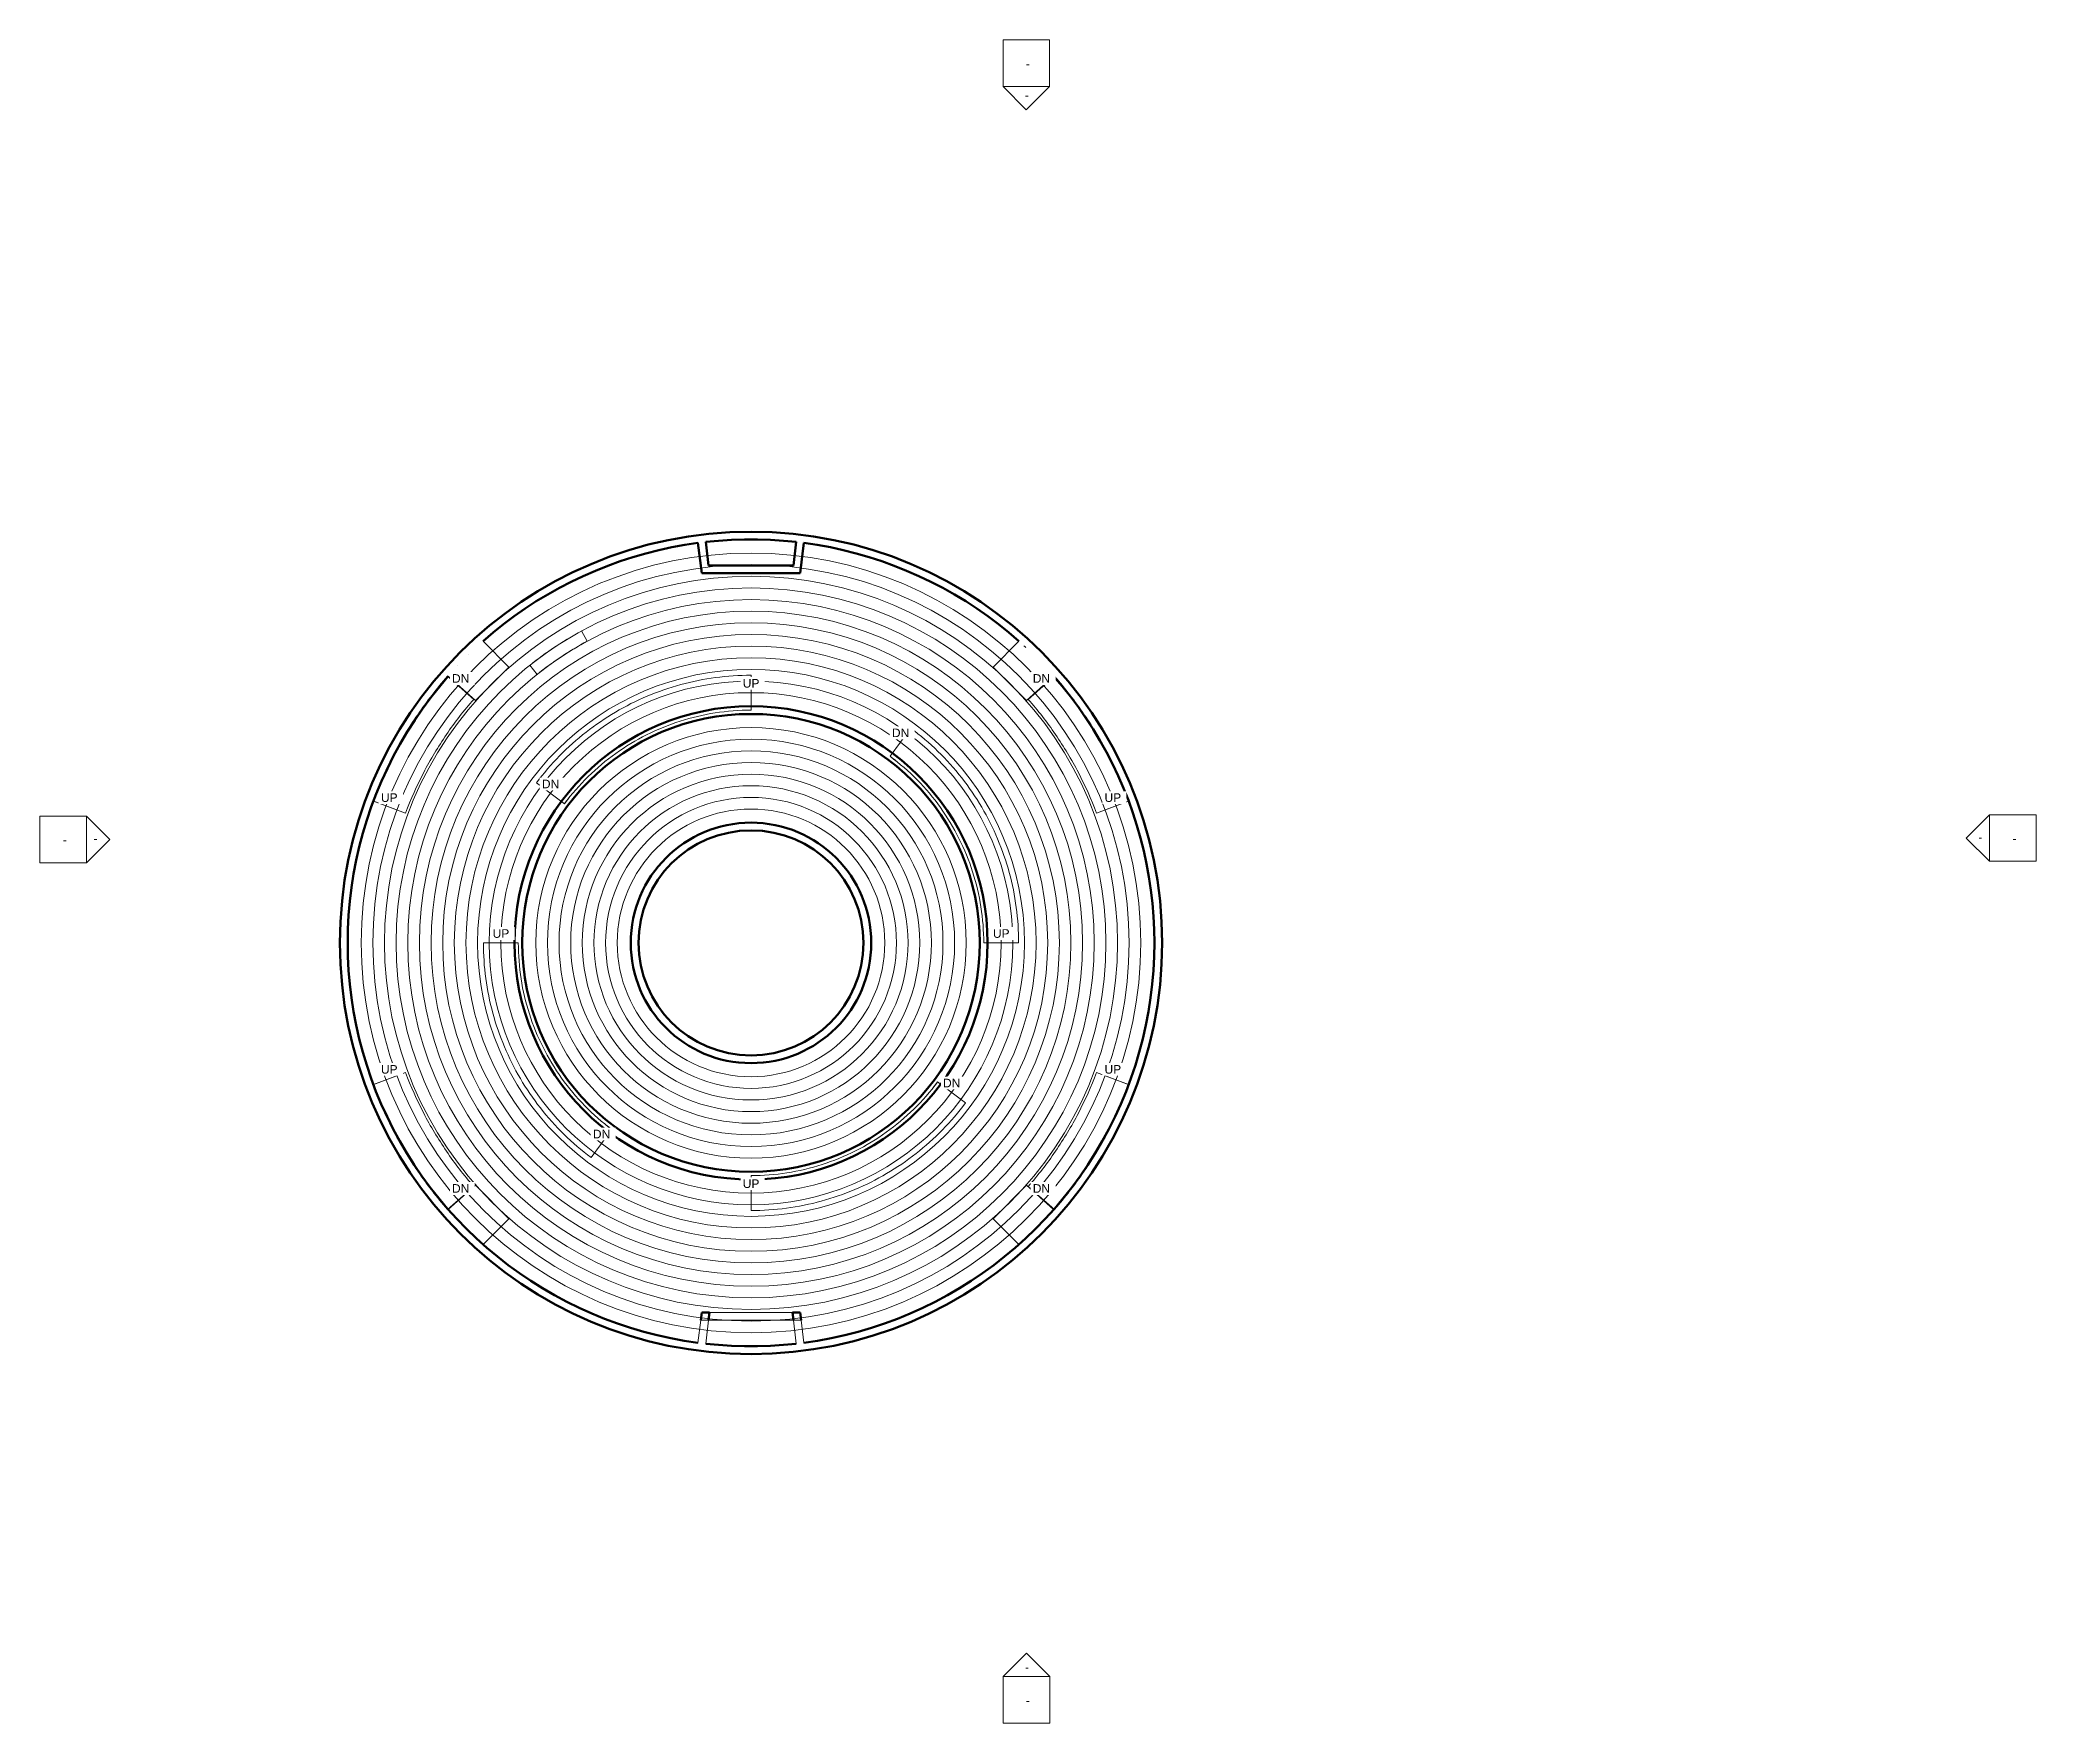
# Model space of a CAD drawing. Header units: inches. Extents: x -1067 to 992, y -835 to 901.
import ezdxf

# ---------------------------------------------------------------- set-up
doc = ezdxf.new("R2010")
doc.units = ezdxf.units.IN
doc.header["$MEASUREMENT"] = 0
for name, color, linetype, lineweight in [('A-ANNO-SYMB', 6, 'Continuous', 9), ('A-ANNO-TEXT', 2, 'Continuous', 9), ('A-DETL', 5, 'Continuous', 9), ('A-FLOR-OTLN', 6, 'Continuous', 13), ('A-FLOR-STRS', 2, 'Continuous', 9), ('A-WALL', 2, 'Continuous', 13)]:
    doc.layers.add(name, color=color, linetype=linetype, lineweight=lineweight)

# ---------------------------------------------------------------- blocks, each defined once
blk = doc.blocks.new('Elevation - Detail Number-151647-Ground')
at = {"layer": 'A-ANNO-SYMB'}
for p, q in [((-0.25, -0.25), (-0.25, 0.25)), ((-0.25, 0.25), (0.25, 0.25)), ((0.25, 0.25), (0.25, -0.25)), ((0.25, -0.25), (-0.25, -0.25))]:
    blk.add_line(p, q, dxfattribs=at)
blk = doc.blocks.new('Elevation - Detail Number-151370-Ground')
at = {"layer": 'A-ANNO-SYMB'}
for p, q in [((0, 0.25), (-0.25, 0)), ((0.25, 0), (0, 0.25)), ((-0.25, 0), (0.25, 0))]:
    blk.add_line(p, q, dxfattribs=at)
blk = doc.blocks.new('Elevation - Detail Number-V1-Ground')
at = {"layer": 'A-ANNO-SYMB'}
for p, q in [((0, 0.25), (-0.25, 0)), ((0.25, 0), (0, 0.25)), ((-0.25, 0), (0.25, 0))]:
    blk.add_line(p, q, dxfattribs=at)

msp = doc.modelspace()

# ---------------------------------------------------------------- linework, layer by layer
at = {"layer": 'A-DETL'}
for p, q in [((-278.4, 382.3), (-278.8, 382.3)), ((-508.1, 291.6), (-502.3, 281)), ((-635.8, 255.6), (-635.9, 255.6)), ((-624.7, 267), (-624.9, 266.8)), ((-561.6, 256.1), (-554.1, 246.7)), ((-645.6, 244.9), (-646, 244.4)), ((-20.8, 244.4), (-21.3, 244.9)), ((-722.9, 116.2), (-723, 115.7)), ((-723, -175.9), (-722.9, -176.3)), ((-646, -304.6), (-645.6, -305.1)), ((-21.3, -305.1), (-20.8, -304.6)), ((-635.9, -315.7), (-635.8, -315.8)), ((-624.9, -326.9), (-624.7, -327.1)), ((-278.8, -442.5), (-278.4, -442.4))]:
    msp.add_line(p, q, dxfattribs=at)
for radius in [402, 390, 378, 366, 354, 342, 330, 318, 306, 294, 282, 270, 258, 244, 222, 210, 198, 186, 174, 162, 150, 138]:
    msp.add_circle((-333.4, -30.1), radius, dxfattribs=at)
for radius, start, end in [(416, 103.8237, 105.6706), (416, 101.311, 103.489), (416, 99.123, 100.6722), (416, 97.5511, 98.3272), (416, 94.3234, 96.4491), (416, 92.1483, 93.6729), (416, 89.8392, 91.4287), (416, 87.1357, 89.2693), (416, 84.9876, 86.7174), (416, 83.551, 84.2846), (416, 80.2147, 82.0446), (416, 78.0185, 79.4728), (416, 75.7888, 77.2024), (416, 73.4478, 74.9919), (416, 113.0818, 115.2599), (416, 110.8932, 112.4323), (416, 108.6821, 110.0952), (416, 106.4098, 107.8665), (416, 70.6256, 72.8036), (416, 68.4442, 70.3088), (416, 66.2486, 67.7076), (416, 118.1749, 119.6363), (416, 115.5577, 117.4411), (416, 64.0208, 65.4333), (416, 61.6874, 63.2217), (416, 58.8547, 61.0329), (416, 124.8525, 127.0308), (416, 122.6634, 124.1931), (416, 120.4511, 121.8633), (416, 56.6736, 58.5768), (416, 54.4788, 55.9427), (416, 129.9397, 131.4062), (416, 127.2877, 129.2117), (366, 118.5006, 128.5728), (416, 52.2527, 53.6644), (416, 49.9264, 51.4515), (354, 118.5006, 128.5728), (354, 118.5006, 128.1476), (416, 48.3736, 49.2622), (416, 47.0837, 47.4464), (416, 160.1645, 162.3436), (416, 19.1689, 20.5823), (416, 162.4458, 164.5235), (416, 16.9477, 18.358), (416, 14.6403, 16.1412), (416, 165.2323, 166.7161), (416, 11.7709, 13.9501), (416, 169.7439, 171.2411), (416, 167.5264, 168.9365), (416, 9.5912, 11.7006), (416, 171.9352, 174.1108), (416, 7.3989, 8.8859), (416, 174.1176, 176.2941), (416, 5.1793, 6.5893), (416, 2.8774, 4.3711), (416, 176.9958, 178.4861), (416, 360, 2.1795), (416, 179.295, 180.705), (416, 181.5139, 183.0042), (416, 357.8205, 360), (416, 183.7059, 185.8824), (416, 355.6289, 357.1226), (416, 185.8892, 188.0648), (416, 353.4107, 354.8207), (416, 188.7589, 190.2561), (416, 348.2994, 350.4088), (416, 351.1141, 352.6011), (416, 191.0635, 192.4736), (416, 346.0499, 348.2291), (416, 193.2839, 194.7677), (416, 195.4765, 197.5542), (416, 343.8588, 345.3597), (416, 197.6564, 199.8355), (416, 341.642, 343.0523), (416, 339.4177, 340.8311), (416, 228.5938, 230.0603), (416, 308.5485, 310.0736), (416, 310.7378, 311.6264), (416, 312.5536, 312.9163), (416, 230.7883, 232.7123), (416, 232.9692, 235.1475), (416, 304.0573, 305.5212), (416, 306.3356, 307.7473), (416, 235.8069, 237.3366), (416, 238.1367, 239.5489), (416, 298.9671, 301.1453), (416, 301.4232, 303.3264), (416, 240.3637, 241.8251), (416, 242.5589, 244.4423), (416, 244.7401, 246.9182), (416, 292.2924, 293.7514), (416, 294.5667, 295.9792), (416, 296.7783, 298.3126), (416, 247.5677, 249.1068), (416, 249.9048, 251.3179), (416, 252.1335, 253.5902), (416, 254.3294, 256.1763), (416, 285.0081, 286.5522), (416, 287.1964, 289.3744), (416, 289.6912, 291.5558), (416, 256.511, 258.689), (416, 259.3278, 260.877), (416, 261.6728, 262.4489), (416, 263.5509, 265.6766), (416, 266.3271, 267.8517), (416, 268.5713, 270.1608), (416, 270.7307, 272.8643), (416, 273.2826, 275.0124), (416, 275.7154, 276.449), (416, 277.9554, 279.7853), (416, 280.5272, 281.9815), (416, 282.7976, 284.2112)]:
    msp.add_arc((-333.4, -30.1), radius, start, end, dxfattribs=at)
at = {"layer": 'A-FLOR-OTLN'}
for p, q in [((-583.2, 254.3), (-609.8, 280.9)), ((-57.1, 280.9), (-83.7, 254.3)), ((-617.6, 219.8), (-583.2, 254.3)), ((-83.7, 254.3), (-49.2, 219.8)), ((-645.6, 244.9), (-617.6, 219.8)), ((-49.2, 219.8), (-21.3, 244.9)), ((-617.6, -280), (-645.6, -305.1)), ((-583.2, -314.5), (-617.6, -280)), ((-49.2, -280), (-83.7, -314.5)), ((-21.3, -305.1), (-49.2, -280)), ((-609.8, -341), (-583.2, -314.5)), ((-83.7, -314.5), (-57.1, -341))]:
    msp.add_line(p, q, dxfattribs=at)
for radius, start, end in [(244, 0, 180), (244, 180, 0), (416, 221.3785, 228.3729), (416, 311.6271, 318.6215)]:
    msp.add_arc((-333.4, -30.1), radius, start, end, dxfattribs=at)
at = {"layer": 'A-FLOR-STRS'}
for p, q in [((-619.4, 221), (-646.4, 244.8)), ((-619.4, 221), (-646.4, 244.8)), ((-333.4, 245.9), (-333.4, 213.9)), ((-333.4, 245.9), (-333.4, 209.9)), ((-20.4, 244.8), (-47.4, 221)), ((-20.4, 244.8), (-47.4, 221)), ((-168.5, 191.2), (-190, 162.3)), ((-168.5, 191.2), (-190, 162.3)), ((-554.7, 134.9), (-525.8, 113.4)), ((-554.7, 134.9), (-525.8, 113.4)), ((-689.7, 103.7), (-723.4, 116.4)), ((-689.7, 103.7), (-722.8, 116.1)), ((56.5, 116.4), (22.8, 103.7)), ((56, 116.1), (22.8, 103.7)), ((-609.4, -30.1), (-577.4, -30.1)), ((-609.4, -30.1), (-573.4, -30.1)), ((-57.4, -30.1), (-93.4, -30.1)), ((-57.4, -30.1), (-89.4, -30.1)), ((-723.4, -176.5), (-689.7, -163.9)), ((-722.8, -176.3), (-689.7, -163.9)), ((22.8, -163.9), (56, -176.3)), ((22.8, -163.9), (56.5, -176.5)), ((-112.1, -195), (-141, -173.5)), ((-112.1, -195), (-141, -173.5)), ((-498.4, -251.4), (-476.9, -222.5)), ((-498.4, -251.4), (-476.9, -222.5)), ((-646.4, -304.9), (-619.4, -281.2)), ((-646.4, -304.9), (-619.4, -281.2)), ((-333.4, -306.1), (-333.4, -270.1)), ((-333.4, -306.1), (-333.4, -274.1)), ((-47.4, -281.2), (-20.4, -304.9)), ((-47.4, -281.2), (-20.4, -304.9))]:
    msp.add_line(p, q, dxfattribs=at)
for points in [[(-723.4, 116.4), (-717.5, 132), (-703.9, 162.6), (-678, 205.7), (-657.5, 232.2), (-646.4, 244.8)], [(-649.7, 241), (-648.6, 242.2), (-647.6, 243.5), (-646.4, 244.8)], [(-333.4, 245.9), (-345.6, 245.9), (-370.1, 244.3), (-406.1, 237), (-440.9, 225), (-473.7, 208.5), (-504.1, 187.8), (-531.5, 163.3), (-547.4, 144.7), (-554.7, 134.9)], [(-333.4, 245.9), (-345.6, 245.9), (-370.1, 244.3), (-406.1, 237), (-440.9, 225), (-473.7, 208.5), (-504.1, 187.8), (-531.5, 163.3), (-547.4, 144.7), (-554.7, 134.9)], [(-17.1, 241), (-18.2, 242.2), (-19.3, 243.5), (-20.4, 244.8)], [(56.5, 116.4), (50.7, 132), (37, 162.6), (11.2, 205.7), (-9.4, 232.2), (-20.4, 244.8)], [(-689.7, 103.7), (-684.3, 118), (-671.8, 146), (-648.3, 185.3), (-629.5, 209.5), (-619.4, 221)], [(-689.7, 103.7), (-684.3, 118), (-671.8, 146), (-648.3, 185.3), (-629.5, 209.5), (-619.4, 221)], [(-333.4, 209.9), (-345.8, 209.9), (-370.6, 208), (-406.9, 199.4), (-441.5, 185.3), (-473.5, 166), (-502.1, 142), (-518.4, 123.3), (-525.8, 113.4)], [(22.8, 103.7), (17.5, 118), (5, 146), (-18.6, 185.3), (-37.4, 209.5), (-47.4, 221)], [(22.8, 103.7), (17.5, 118), (5, 146), (-18.6, 185.3), (-37.4, 209.5), (-47.4, 221)], [(-57.4, -30.1), (-57.4, -17.9), (-59, 6.6), (-66.3, 42.6), (-78.3, 77.4), (-94.8, 110.2), (-115.5, 140.6), (-140, 168), (-158.7, 183.9), (-168.5, 191.2)], [(-57.4, -30.1), (-57.4, -17.9), (-59, 6.6), (-66.3, 42.6), (-78.3, 77.4), (-94.8, 110.2), (-115.5, 140.6), (-140, 168), (-158.7, 183.9), (-168.5, 191.2)], [(-184.1, 157.8), (-186, 159.3), (-188, 160.9), (-190, 162.3)], [(-93.4, -30.1), (-93.4, -17.7), (-95.3, 7.1), (-103.9, 43.4), (-118.1, 78), (-137.3, 110), (-161.3, 138.6), (-180.1, 154.9), (-190, 162.3)], [(-521.3, 119.2), (-522.8, 117.3), (-524.4, 115.3), (-525.8, 113.4)], [(-609.4, -30.1), (-609.4, -42.3), (-607.8, -66.8), (-600.5, -102.8), (-588.5, -137.5), (-572, -170.4), (-551.3, -200.8), (-526.8, -228.1), (-508.2, -244.1), (-498.4, -251.4)], [(-609.4, -30.1), (-609.4, -42.3), (-607.8, -66.8), (-600.5, -102.8), (-588.5, -137.5), (-572, -170.4), (-551.3, -200.8), (-526.8, -228.1), (-508.2, -244.1), (-498.4, -251.4)], [(-573.4, -30.1), (-573.4, -42.5), (-571.5, -67.3), (-562.9, -103.6), (-548.8, -138.2), (-529.5, -170.1), (-505.5, -198.7), (-486.8, -215.1), (-476.9, -222.5)], [(-689.7, -163.9), (-684.3, -178.2), (-671.8, -206.1), (-648.3, -245.5), (-629.5, -269.7), (-619.4, -281.2)], [(-689.7, -163.9), (-684.3, -178.2), (-671.8, -206.1), (-648.3, -245.5), (-629.5, -269.7), (-619.4, -281.2)], [(22.8, -163.9), (17.5, -178.2), (5, -206.1), (-18.6, -245.5), (-37.4, -269.7), (-47.4, -281.2)], [(22.8, -163.9), (17.5, -178.2), (5, -206.1), (-18.6, -245.5), (-37.4, -269.7), (-47.4, -281.2)], [(-723.4, -176.5), (-717.5, -192.2), (-703.9, -222.8), (-678, -265.9), (-657.5, -292.4), (-646.4, -304.9)], [(-333.4, -270.1), (-321, -270.1), (-296.2, -268.2), (-259.9, -259.6), (-225.3, -245.5), (-193.4, -226.2), (-164.8, -202.2), (-148.4, -183.5), (-141, -173.5)], [(-145.5, -179.4), (-144, -177.5), (-142.5, -175.5), (-141, -173.5)], [(56.5, -176.5), (50.7, -192.2), (37, -222.8), (11.2, -265.9), (-9.4, -292.4), (-20.4, -304.9)], [(-333.4, -306.1), (-321.2, -306.1), (-296.7, -304.5), (-260.7, -297.2), (-226, -285.2), (-193.1, -268.7), (-162.7, -248), (-135.4, -223.5), (-119.4, -204.8), (-112.1, -195)], [(-333.4, -306.1), (-321.2, -306.1), (-296.7, -304.5), (-260.7, -297.2), (-226, -285.2), (-193.1, -268.7), (-162.7, -248), (-135.4, -223.5), (-119.4, -204.8), (-112.1, -195)], [(-482.8, -218), (-480.8, -219.5), (-478.8, -221), (-476.9, -222.5)], [(-649.7, -301.1), (-648.6, -302.4), (-647.6, -303.7), (-646.4, -304.9)], [(-17.1, -301.1), (-18.2, -302.4), (-19.3, -303.7), (-20.4, -304.9)]]:
    msp.add_open_spline(points, degree=3, dxfattribs=at)
at = {"layer": 'A-WALL', "lineweight": 50}
for p, q in [((-388.1, 382.3), (-384.2, 351)), ((-377.2, 359), (-380.1, 383.3)), ((-286.7, 383.3), (-289.7, 359)), ((-282.6, 351), (-278.8, 382.3)), ((-384.2, 351), (-282.6, 351)), ((-289.7, 359), (-377.2, 359)), ((-384.2, -411.2), (-385.2, -419.2)), ((-376.2, -411.2), (-384.2, -411.2)), ((-376.2, -411.2), (-377.2, -419.2)), ((-282.6, -411.2), (-290.7, -411.2)), ((-289.7, -419.2), (-290.7, -411.2)), ((-281.6, -419.2), (-282.6, -411.2))]:
    msp.add_line(p, q, dxfattribs=at)
at = {"layer": 'A-WALL'}
for p, q in [((-290.7, -411.2), (-376.2, -411.2)), ((-385.2, -419.2), (-388.1, -442.5)), ((-385.2, -419.2), (-281.6, -419.2)), ((-380.1, -443.5), (-377.2, -419.2)), ((-289.7, -419.2), (-286.7, -443.5)), ((-278.8, -442.5), (-281.6, -419.2))]:
    msp.add_line(p, q, dxfattribs=at)
at = {"layer": 'A-WALL', "lineweight": 50}
for points in [[(-609.8, 280.9), (-599.3, 289.8), (-588.6, 298.4), (-577.6, 306.7), (-566.4, 314.6), (-554.9, 322.1), (-543.1, 329.2), (-531.1, 335.9), (-518.9, 342.3), (-506.5, 348.2), (-493.9, 353.7), (-481.2, 358.8), (-468.2, 363.5), (-455.2, 367.7), (-442, 371.5), (-428.6, 374.9), (-415.2, 377.8), (-401.7, 380.3), (-388.1, 382.3)], [(-380.1, 383.3), (-366.8, 384.6), (-353.5, 385.4), (-340.1, 385.9), (-326.7, 385.9), (-313.4, 385.4), (-300, 384.6), (-286.7, 383.3)], [(-278.8, 382.3), (-265.2, 380.3), (-251.6, 377.8), (-238.2, 374.9), (-224.9, 371.5), (-211.7, 367.7), (-198.6, 363.5), (-185.7, 358.8), (-172.9, 353.7), (-160.3, 348.2), (-147.9, 342.3), (-135.7, 335.9), (-123.7, 329.2), (-112, 322.1), (-100.5, 314.6), (-89.2, 306.7), (-78.2, 298.4), (-67.5, 289.8), (-57.1, 280.9)], [(-749.4, -30.1), (-749.2, -15.8), (-748.4, -1.5), (-747.2, 12.8), (-745.5, 27), (-743.3, 41.1), (-740.6, 55.1), (-737.4, 69.1), (-733.8, 82.9), (-729.7, 96.6), (-725.1, 110.2), (-720, 123.6), (-714.5, 136.8), (-708.5, 149.8), (-702.1, 162.6), (-695.3, 175.1), (-688, 187.4), (-680.3, 199.5), (-672.2, 211.3), (-663.7, 222.8), (-654.8, 234), (-645.6, 244.9)], [(-21.3, 244.9), (-12.4, 234.5), (-3.9, 223.8), (4.3, 212.9), (12, 201.7), (19.5, 190.2), (26.5, 178.5), (33.2, 166.6), (39.4, 154.4), (45.3, 142.1), (50.7, 129.6), (55.8, 116.9), (60.4, 104), (64.6, 91), (68.3, 77.9), (71.6, 64.7), (74.5, 51.3), (77, 37.9), (79, 24.4), (80.6, 10.8), (81.7, -2.8), (82.4, -16.4), (82.6, -30.1)], [(-388.1, -442.5), (-402.2, -440.4), (-416.2, -437.8), (-430.1, -434.7), (-443.9, -431.1), (-457.6, -427.1), (-471.1, -422.6), (-484.5, -417.7), (-497.7, -412.3), (-510.7, -406.4), (-523.5, -400.1), (-536, -393.4), (-548.3, -386.3), (-560.4, -378.7), (-572.2, -370.7), (-583.8, -362.3), (-595, -353.6), (-605.9, -344.4), (-616.5, -334.9), (-626.8, -325), (-636.7, -314.8), (-646.3, -304.2), (-655.5, -293.4), (-664.3, -282.2), (-672.8, -270.7), (-680.8, -258.9), (-688.5, -246.9), (-695.7, -234.6), (-702.5, -222.1), (-708.8, -209.3), (-714.8, -196.3), (-720.2, -183.2), (-725.2, -169.8), (-729.8, -156.3), (-733.9, -142.7), (-737.5, -128.9), (-740.7, -115), (-743.3, -101), (-745.5, -86.9), (-747.2, -72.8), (-748.4, -58.6), (-749.2, -44.3), (-749.4, -30.1)], [(82.6, -30.1), (82.3, -44.3), (81.6, -58.6), (80.4, -72.8), (78.7, -86.9), (76.5, -101), (73.8, -115), (70.7, -128.9), (67, -142.7), (63, -156.3), (58.4, -169.8), (53.4, -183.2), (47.9, -196.3), (42, -209.3), (35.6, -222.1), (28.8, -234.6), (21.6, -246.9), (14, -258.9), (5.9, -270.7), (-2.5, -282.2), (-11.3, -293.4), (-20.5, -304.2), (-30.1, -314.8), (-40, -325), (-50.3, -334.9), (-60.9, -344.4), (-71.8, -353.6), (-83.1, -362.3), (-94.6, -370.7), (-106.4, -378.7), (-118.5, -386.3), (-130.8, -393.4), (-143.4, -400.1), (-156.2, -406.4), (-169.2, -412.3), (-182.4, -417.7), (-195.7, -422.6), (-209.3, -427.1), (-222.9, -431.1), (-236.7, -434.7), (-250.6, -437.8), (-264.7, -440.4), (-278.8, -442.5)], [(-286.7, -443.5), (-300, -444.7), (-313.4, -445.6), (-326.7, -446), (-340.1, -446), (-353.5, -445.6), (-366.8, -444.7), (-380.1, -443.5)]]:
    msp.add_lwpolyline(points, dxfattribs=at)
for radius, start, end in [(424, 360, 180), (244, 360, 180), (236, 0, 180), (124, 360, 180), (116, 0, 180), (424, 180, 360), (244, 180, 360), (236, 180, 0), (124, 180, 360), (116, 180, 0)]:
    msp.add_arc((-333.4, -30.1), radius, start, end, dxfattribs=at)

# ---------------------------------------------------------------- block references
at = {"layer": 'A-ANNO-SYMB', "xscale": 95.99999999999994, "yscale": 95.99999999999994, "zscale": 95.99999999999994}
for name, p in [('Elevation - Detail Number-151647-Ground', (-49.5, 877)), ('Elevation - Detail Number-151647-Ground', (-1042.8, 76.6)), ('Elevation - Detail Number-151647-Ground', (968, 78)), ('Elevation - Detail Number-151370-Ground', (-49.3, -786.6)), ('Elevation - Detail Number-151647-Ground', (-49.3, -810.6))]:
    msp.add_blockref(name, p, dxfattribs=at)
at = {"layer": 'A-ANNO-SYMB', "extrusion": (0, 0, -1), "xscale": 95.99999999999994, "yscale": 95.99999999999994, "zscale": 95.99999999999994}
for p, rotation in [((49.5, 853), 180), ((1018.8, 76.6), 90.00000000000038)]:
    msp.add_blockref('Elevation - Detail Number-V1-Ground', p, dxfattribs=dict(at, rotation=rotation))
at = {"layer": 'A-ANNO-SYMB', "xscale": 95.99999999999994, "yscale": 95.99999999999994, "zscale": 95.99999999999994, "rotation": 90}
msp.add_blockref('Elevation - Detail Number-151370-Ground', (944, 78), dxfattribs=at)

# ---------------------------------------------------------------- next in the draw order: texts
at = {"layer": 'A-ANNO-SYMB', "char_height": 8.852, "width": 4.86, "attachment_point": 2, "line_spacing_factor": 0.938532, "bg_fill": 3, "box_fill_scale": 1.25, "bg_fill_color": 0, "bg_fill_transparency": 0}
for insert in [(-47.9, 880.8), (-49, 848.3), (-1041.2, 80.4), (-1009.4, 81.9), (934.5, 83.2), (969.6, 81.8), (-48.8, -772.4), (-47.8, -806.8)]:
    msp.add_mtext('\\fArial|b0|i0|c0|p34|;-', dxfattribs=dict(at, insert=insert))
at = {"layer": 'A-ANNO-TEXT', "char_height": 8.852, "attachment_point": 1, "line_spacing_factor": 0.938532, "bg_fill": 3, "box_fill_scale": 1.25, "bg_fill_color": 0, "bg_fill_transparency": 0}
for s, insert, width in [('\\fArial|b0|i0|c0|p34|;DN', (-641.8, 247), 21.268), ('\\fArial|b0|i0|c0|p34|;DN', (-42.8, 247), 21.268), ('\\fArial|b0|i0|c0|p34|;UP', (-341.9, 242), 20.437), ('\\fArial|b0|i0|c0|p34|;DN', (-188.1, 190.9), 21.268), ('\\fArial|b0|i0|c0|p34|;UP', (-715.1, 124.1), 20.437), ('\\fArial|b0|i0|c0|p34|;DN', (-549.1, 138.2), 21.268), ('\\fArial|b0|i0|c0|p34|;UP', (31.2, 124.1), 20.437), ('\\fArial|b0|i0|c0|p34|;UP', (-599.9, -16), 20.437), ('\\fArial|b0|i0|c0|p34|;UP', (-83.9, -16), 20.437), ('\\fArial|b0|i0|c0|p34|;UP', (-715.1, -156.1), 20.437), ('\\fArial|b0|i0|c0|p34|;UP', (31.2, -156.1), 20.437), ('\\fArial|b0|i0|c0|p34|;DN', (-135.4, -170.2), 21.268), ('\\fArial|b0|i0|c0|p34|;DN', (-496.5, -222.8), 21.268), ('\\fArial|b0|i0|c0|p34|;DN', (-641.8, -278.9), 21.268), ('\\fArial|b0|i0|c0|p34|;UP', (-341.9, -274), 20.437), ('\\fArial|b0|i0|c0|p34|;DN', (-42.8, -278.9), 21.268)]:
    msp.add_mtext(s, dxfattribs=dict(at, insert=insert, width=width))

doc.saveas('drawing.dxf')
